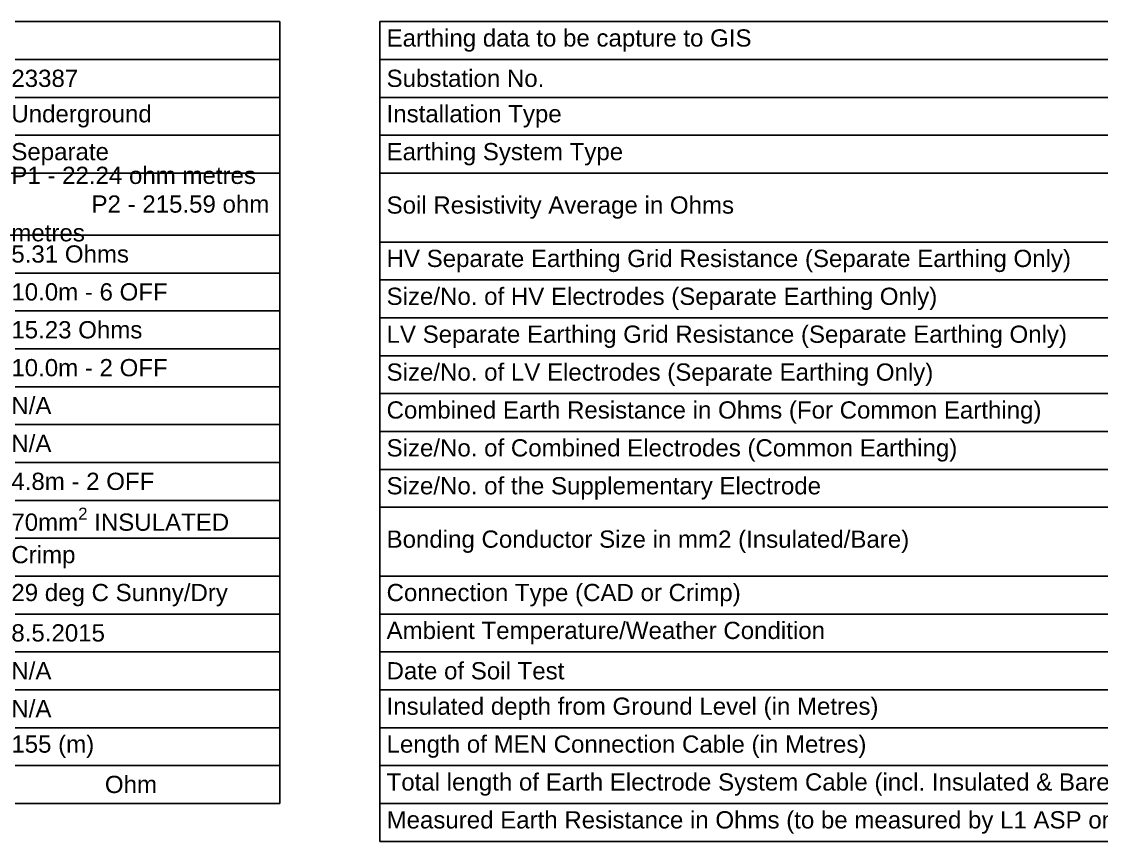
# Paper-space layout 'EE-2' of a CAD drawing. Header units: metres, sheet in millimetres. Extents: x -9 to 824, y -5 to 581.
# Drawn here: x 148.7 to 305.5, y 100.8 to 219.8 of the extents above; entities that cross this region are included whole.
import ezdxf

# ---------------------------------------------------------------- set-up
doc = ezdxf.new("R2010")
doc.units = ezdxf.units.M
doc.layers.get('0').update_dxf_attribs({"color": 6})
doc.layers.add('Notes', color=7, linetype='Continuous')
doc.styles.get("Standard").update_dxf_attribs({"font": 'arial.ttf'})

# ---------------------------------------------------------------- blocks, each defined once
blk = doc.blocks.new('*T45')
at = {"layer": 'Notes', "lineweight": -2, "transparency": 16777216}
for p, q in [((0, 0), (184.34, 0)), ((0, 0), (0, -119)), ((184.34, 0), (184.34, -119)), ((0, -5.5), (184.34, -5.5)), ((139.34, -5.5), (139.34, -119)), ((0, -11), (184.34, -11)), ((0, -16.5), (184.34, -16.5)), ((0, -22), (184.34, -22)), ((0, -32), (184.34, -32)), ((0, -37.5), (184.34, -37.5)), ((0, -43), (184.34, -43)), ((0, -48.5), (184.34, -48.5)), ((0, -54), (184.34, -54)), ((0, -59.5), (184.34, -59.5)), ((0, -65), (184.34, -65)), ((0, -70.5), (184.34, -70.5)), ((0, -80.5), (184.34, -80.5)), ((0, -86), (184.34, -86)), ((0, -91.5), (184.34, -91.5)), ((0, -97), (184.34, -97)), ((0, -102.5), (184.34, -102.5)), ((0, -108), (184.34, -108)), ((0, -113.5), (184.34, -113.5)), ((0, -119), (184.34, -119))]:
    blk.add_line(p, q, dxfattribs=at)
at = {"layer": 'Notes', "color": 0, "transparency": 16777216, "char_height": 2.5, "attachment_point": 4}
for s, insert, width in [('Earthing data to be capture to GIS', (1, -2.75), 182.3445), ('Substation No. ', (1, -8.25), 137.3445), ('N/A - UGOH', (140.34, -8.25), 43), ('Installation Type', (1, -13.75), 137.3445), ('Underground', (140.34, -13.75), 43), ('Earthing System Type', (1, -19.25), 137.3445), ('Separate', (140.34, -19.25), 43), ('P1=22.24 ohm metres               P2=215.59 ohm metres', (140.34, -27), 43), ('Soil Resistivity Average in Ohms', (1, -27), 137.3445), ('HV Separate Earthing Grid Resistance (Separate Earthing Only)', (1, -34.75), 137.3445), ('28.65 ohms', (140.34, -34.75), 43), ('Size/No. of HV Electrodes (Separate Earthing Only)', (1, -40.25), 137.3445), ('4.8m - 2 OFF', (140.34, -40.25), 43), ('LV Separate Earthing Grid Resistance (Separate Earthing Only)', (1, -45.75), 137.3445), ('N/A', (140.34, -45.75), 43), ('Size/No. of LV Electrodes (Separate Earthing Only)', (1, -51.25), 137.3445), ('N/A', (140.34, -51.25), 43), ('Combined Earth Resistance in Ohms (For Common Earthing)', (1, -56.75), 137.3445), ('N/A', (140.34, -56.75), 43), ('Size/No. of Combined Electrodes (Common Earthing)', (1, -62.25), 137.3445), ('N/A', (140.34, -62.25), 43), ('Size/No. of the Supplementary Electrode', (1, -67.75), 137.3445), ('N/A', (140.34, -67.75), 43), ('\\A1;95mm{\\H0.7x;\\S2^ ;} AL INSULATED 70mm{\\H0.7x;\\S2^ ;} CU INSULATED', (140.34, -75.5), 43), ('Bonding Conductor Size in mm2 (Insulated/Bare)', (1, -75.5), 137.3445), ('Connection Type (CAD or Crimp)', (1, -83.25), 137.3445), ('Crimp', (140.34, -83.25), 43), ('Ambient Temperature/Weather Condition', (1, -88.75), 137.3445), ('29 deg C Sunny/Dry', (140.34, -88.75), 43), ('Date of Soil Test', (1, -94.25), 137.3445), ('\\A1;01.12.2014', (140.34, -94.25), 43), ('Insulated depth from Ground Level (in Metres)', (1, -99.75), 137.3445), ('N/A', (140.34, -99.75), 43), ('Length of MEN Connection Cable (in Metres)', (1, -105.25), 137.3445), ('N/A', (140.34, -105.25), 43), ('Total length of Earth Electrode System Cable (incl. Insulated & Bare in Metres)', (1, -110.75), 137.3445), ('13.0 (m) ', (140.34, -110.75), 43), ('Measured Earth Resistance in Ohms (to be measured by L1 ASP on commissioning)', (1, -116.25), 137.3445), ('              Ohm', (140.34, -116.25), 43)]:
    blk.add_mtext(s, dxfattribs=dict(at, insert=insert, width=width))
blk = doc.blocks.new('*T46')
at = {"layer": 'Notes', "lineweight": -2, "transparency": 16777216}
for p, q in [((0, 0), (179.34, 0)), ((0, 0), (0, -113.5)), ((179.34, 0), (179.34, -113.5)), ((0, -5.5), (179.34, -5.5)), ((139.34, -5.5), (139.34, -113.5)), ((0, -11), (179.34, -11)), ((0, -16.5), (179.34, -16.5)), ((0, -22), (179.34, -22)), ((0, -31), (179.34, -31)), ((0, -36.5), (179.34, -36.5)), ((0, -42), (179.34, -42)), ((0, -47.5), (179.34, -47.5)), ((0, -53), (179.34, -53)), ((0, -58.5), (179.34, -58.5)), ((0, -64), (179.34, -64)), ((0, -69.5), (179.34, -69.5)), ((0, -75), (179.34, -75)), ((0, -80.5), (179.34, -80.5)), ((0, -86), (179.34, -86)), ((0, -91.5), (179.34, -91.5)), ((0, -97), (179.34, -97)), ((0, -102.5), (179.34, -102.5)), ((0, -108), (179.34, -108)), ((0, -113.5), (179.34, -113.5))]:
    blk.add_line(p, q, dxfattribs=at)
at = {"layer": 'Notes', "color": 0, "transparency": 16777216, "char_height": 2.5, "attachment_point": 4}
for s, insert, width in [('Earthing data to be capture to GIS', (1, -2.75), 177.3445), ('Substation No. ', (1, -8.25), 137.3445), ('23387', (140.34, -8.25), 38), ('Installation Type', (1, -13.75), 137.3445), ('Underground', (140.34, -13.75), 38), ('Earthing System Type', (1, -19.25), 137.3445), ('Separate', (140.34, -19.25), 38), ('P1 - 22.24 ohm metres               P2 - 215.59 ohm metres', (140.34, -26.5), 38), ('Soil Resistivity Average in Ohms', (1, -26.5), 137.3445), ('HV Separate Earthing Grid Resistance (Separate Earthing Only)', (1, -33.75), 137.3445), ('5.31 Ohms', (140.34, -33.75), 38), ('Size/No. of HV Electrodes (Separate Earthing Only)', (1, -39.25), 137.3445), ('10.0m - 6 OFF', (140.34, -39.25), 38), ('LV Separate Earthing Grid Resistance (Separate Earthing Only)', (1, -44.75), 137.3445), ('15.23 Ohms', (140.34, -44.75), 38), ('Size/No. of LV Electrodes (Separate Earthing Only)', (1, -50.25), 137.3445), ('10.0m - 2 OFF', (140.34, -50.25), 38), ('Combined Earth Resistance in Ohms (For Common Earthing)', (1, -55.75), 137.3445), ('N/A', (140.34, -55.75), 38), ('Size/No. of Combined Electrodes (Common Earthing)', (1, -61.25), 137.3445), ('N/A', (140.34, -61.25), 38), ('Size/No. of the Supplementary Electrode', (1, -66.75), 137.3445), ('4.8m - 2 OFF', (140.34, -66.75), 38), ('Bonding Conductor Size in mm2 (Insulated/Bare)', (1, -72.25), 137.3445), ('\\A1;70mm{\\H0.7x;\\S2^ ;} INSULATED', (140.34, -72.25), 38), ('Connection Type (CAD or Crimp)', (1, -77.75), 137.3445), ('Crimp', (140.34, -77.75), 38), ('Ambient Temperature/Weather Condition', (1, -83.25), 137.3445), ('29 deg C Sunny/Dry', (140.34, -83.25), 38), ('Date of Soil Test', (1, -88.75), 137.3445), ('\\A1;8.5.2015', (140.34, -88.75), 38), ('Insulated depth from Ground Level (in Metres)', (1, -94.25), 137.3445), ('N/A', (140.34, -94.25), 38), ('Length of MEN Connection Cable (in Metres)', (1, -99.75), 137.3445), ('N/A', (140.34, -99.75), 38), ('Total length of Earth Electrode System Cable (incl. Insulated & Bare in Metres)', (1, -105.25), 137.3445), ('155 (m) ', (140.34, -105.25), 38), ('Measured Earth Resistance in Ohms (to be measured by L1 ASP on commissioning)', (1, -110.75), 137.3445), ('              Ohm', (140.34, -110.75), 38)]:
    blk.add_mtext(s, dxfattribs=dict(at, insert=insert, width=width))

psp = doc.layouts.new('EE-2')

# ---------------------------------------------------------------- block references
for name, p in [('*T46', (6.88357, 219.84447)), ('*T45', (200.71496, 219.84447))]:
    psp.add_blockref(name, p)

doc.saveas('drawing.dxf')
